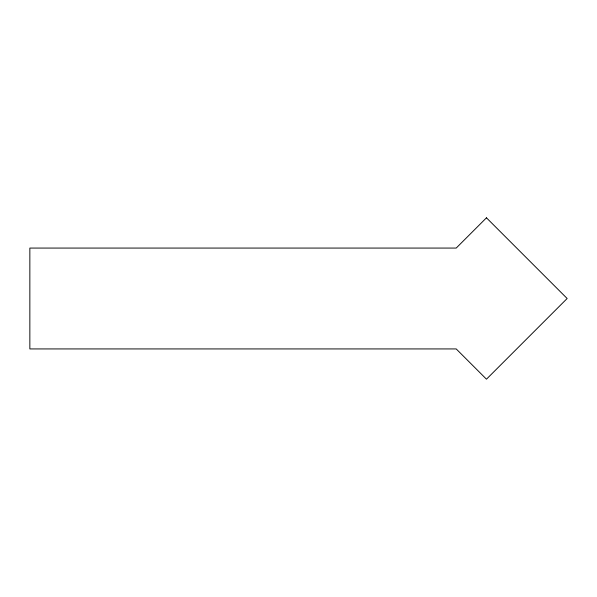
<?xml version="1.0" encoding="UTF-8"?>
<svg xmlns="http://www.w3.org/2000/svg" width="597" height="597" viewBox="0 0 597 597"><rect width="100%" height="100%" fill="white"/><g stroke="black" fill="none" stroke-linecap="round" stroke-linejoin="round"><path stroke-width="0.9" d="M486.465 217.815L456.205 248.068L29.85 248.068L29.85 348.932L456.205 348.932L486.465 379.185L567.15 298.5L486.465 217.815"/></g></svg>
